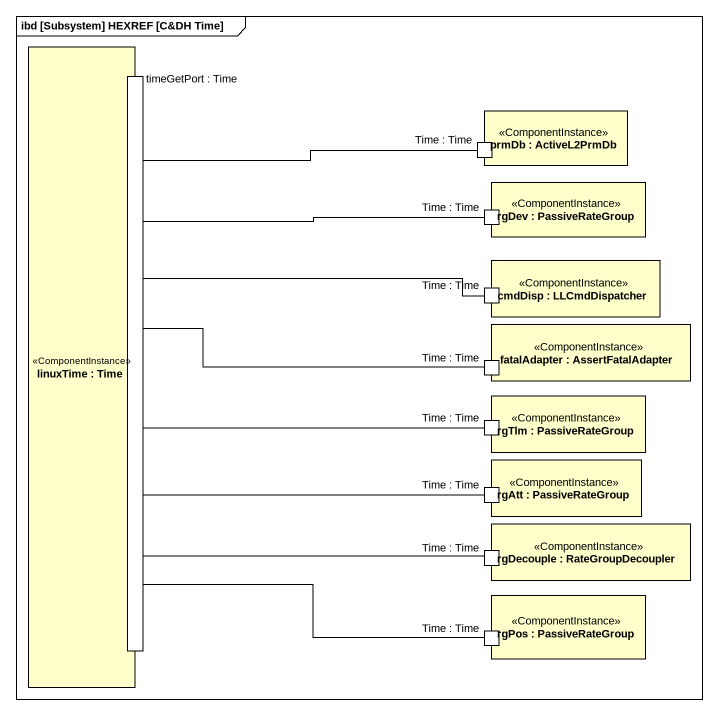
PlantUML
@startuml
mainframe ibd [Subsystem] HEXREF [C&DH Time]
rectangle "linuxTime : Time" as linuxTime <<ComponentInstance>> {
  port "timeGetPort : Time" as timeGetPort_Time
}
rectangle "prmDb : ActiveL2PrmDb" as prmDb <<ComponentInstance>> {
  port "Time : Time" as Time_Time
}
rectangle "rgDev : PassiveRateGroup" as rgDev <<ComponentInstance>> {
  port "Time : Time" as Time_Time_2
}
rectangle "cmdDisp : LLCmdDispatcher" as cmdDisp <<ComponentInstance>> {
  port "Time : Time" as Time_Time_3
}
rectangle "fatalAdapter : AssertFatalAdapter" as fatalAdapter <<ComponentInstance>> {
  port "Time : Time" as Time_Time_4
}
rectangle "rgTlm : PassiveRateGroup" as rgTlm <<ComponentInstance>> {
  port "Time : Time" as Time_Time_5
}
rectangle "rgAtt : PassiveRateGroup" as rgAtt <<ComponentInstance>> {
  port "Time : Time" as Time_Time_6
}
rectangle "rgDecouple : RateGroupDecoupler" as rgDecouple <<ComponentInstance>> {
  port "Time : Time" as Time_Time_7
}
rectangle "rgPos : PassiveRateGroup" as rgPos <<ComponentInstance>> {
  port "Time : Time" as Time_Time_8
}
Time_Time -- timeGetPort_Time
Time_Time_2 -left- timeGetPort_Time
Time_Time_3 -left- timeGetPort_Time
Time_Time_4 -left- timeGetPort_Time
Time_Time_5 -left- timeGetPort_Time
Time_Time_6 -left- timeGetPort_Time
Time_Time_7 -left- timeGetPort_Time
Time_Time_8 -up- timeGetPort_Time
@enduml
